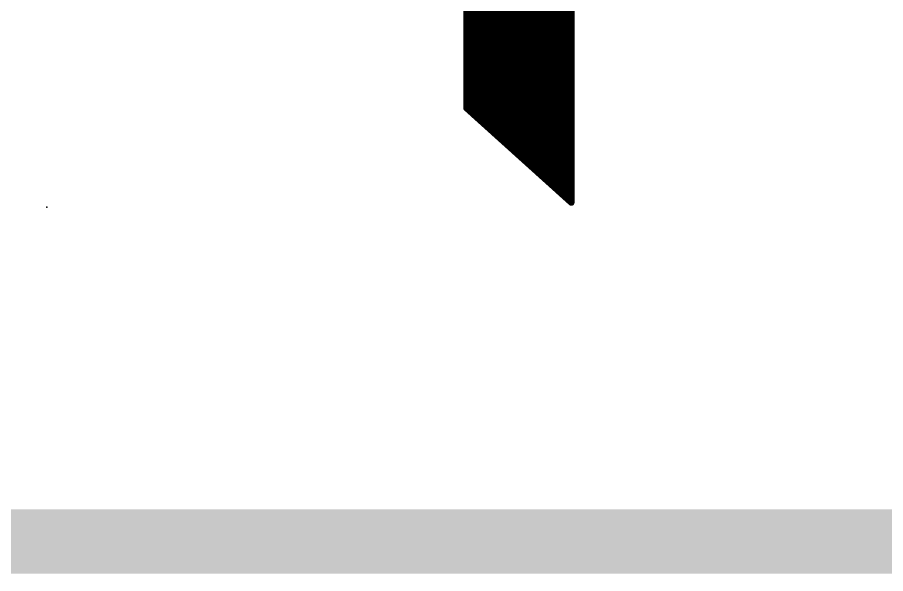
# Model space of a CAD drawing. Extents: x -25 to 82, y -26 to 60.
# Drawn here: x 5.217 to 8.645, y -0.127 to 2.07 of the extents above; entities that cross this region are included whole.
import ezdxf

# ---------------------------------------------------------------- set-up
doc = ezdxf.new("R2010")
doc.units = 0
for name, color, linetype in [('1', 12, 'CONTINUOUS'), ('16', 132, 'CONTINUOUS'), ('20', 53, 'CONTINUOUS'), ('21', 53, 'CONTINUOUS'), ('23', 53, 'CONTINUOUS'), ('51', 53, 'CONTINUOUS')]:
    doc.layers.add(name, color=color, linetype=linetype)

msp = doc.modelspace()

# ---------------------------------------------------------------- linework, layer by layer
at = {"layer": '1', "const_width": 0.254}
msp.add_lwpolyline([(0, 0), (53.34, 0)], dxfattribs=at)
at = {"layer": '16', "const_width": 0.254}
msp.add_lwpolyline([(0, 0), (53.34, 0)], dxfattribs=at)
at = {"layer": '20', "const_width": 0.2032}
msp.add_lwpolyline([(50.8, 0), (2.54, 0)], dxfattribs=at)
at = {"layer": '21', "const_width": 0.0254}
for points in [[(6.9901, 1.712), (6.9901, 3.7694)], [(7.4041, 2.7686), (7.4041, 1.3386)], [(6.9901, 2.0828), (7.4041, 2.0828)], [(6.9901, 2.0574), (7.4041, 2.0574)], [(6.9901, 2.032), (7.4041, 2.032)], [(6.9901, 2.0066), (7.4041, 2.0066)], [(6.9901, 1.9812), (7.4041, 1.9812)], [(6.9901, 1.9558), (7.4041, 1.9558)], [(6.9901, 1.9304), (7.4041, 1.9304)], [(6.9901, 1.905), (7.4041, 1.905)], [(6.9901, 1.8796), (7.4041, 1.8796)], [(6.9901, 1.8542), (7.4041, 1.8542)], [(6.9901, 1.8288), (7.4041, 1.8288)], [(6.9901, 1.8034), (7.4041, 1.8034)], [(6.9901, 1.778), (7.4041, 1.778)], [(6.9901, 1.7526), (7.4041, 1.7526)], [(6.9901, 1.7272), (7.4041, 1.7272)], [(7.4041, 1.3386), (6.9901, 1.712)], [(7.0014, 1.7018), (7.4041, 1.7018)], [(7.0296, 1.6764), (7.4041, 1.6764)], [(7.0577, 1.651), (7.4041, 1.651)], [(7.0859, 1.6256), (7.4041, 1.6256)], [(7.1141, 1.6002), (7.4041, 1.6002)], [(7.1422, 1.5748), (7.4041, 1.5748)], [(7.1704, 1.5494), (7.4041, 1.5494)], [(7.1985, 1.524), (7.4041, 1.524)], [(7.2267, 1.4986), (7.4041, 1.4986)], [(7.2549, 1.4732), (7.4041, 1.4732)], [(7.283, 1.4478), (7.4041, 1.4478)], [(7.3112, 1.4224), (7.4041, 1.4224)], [(7.3394, 1.397), (7.4041, 1.397)], [(7.3675, 1.3716), (7.4041, 1.3716)], [(7.3957, 1.3462), (7.4041, 1.3462)]]:
    msp.add_lwpolyline(points, dxfattribs=at)
at = {"layer": '21', "const_width": 0.0127}
for points in [[(6.9901, 2.0637, 1), (6.9901, 2.0511)], [(7.4041, 2.0511, 1), (7.4041, 2.0637)], [(6.9901, 2.0383, 1), (6.9901, 2.0257)], [(7.4041, 2.0257, 1), (7.4041, 2.0383)], [(6.9901, 1.9876, 1), (6.9901, 1.9748)], [(6.9901, 2.013, 1), (6.9901, 2.0003)], [(7.4041, 2.0003, 1), (7.4041, 2.013)], [(7.4041, 1.9748, 1), (7.4041, 1.9876)], [(6.9901, 1.9622, 1), (6.9901, 1.9494)], [(7.4041, 1.9494, 1), (7.4041, 1.9622)], [(6.9901, 1.9368, 1), (6.9901, 1.9241)], [(7.4041, 1.9241, 1), (7.4041, 1.9368)], [(6.9901, 1.9114, 1), (6.9901, 1.8986)], [(6.9901, 1.886, 1), (6.9901, 1.8733)], [(7.4041, 1.8986, 1), (7.4041, 1.9114)], [(7.4041, 1.8733, 1), (7.4041, 1.886)], [(6.9901, 1.8606, 1), (6.9901, 1.8478)], [(7.4041, 1.8478, 1), (7.4041, 1.8606)], [(6.9901, 1.8352, 1), (6.9901, 1.8224)], [(7.4041, 1.8224, 1), (7.4041, 1.8352)], [(6.9901, 1.7844, 1), (6.9901, 1.7716)], [(6.9901, 1.8098, 1), (6.9901, 1.7971)], [(7.4041, 1.7971, 1), (7.4041, 1.8098)], [(7.4041, 1.7716, 1), (7.4041, 1.7844)], [(6.9901, 1.759, 1), (6.9901, 1.7463)], [(7.4041, 1.7463, 1), (7.4041, 1.759)], [(6.9901, 1.7336, 1), (6.9901, 1.7208)], [(6.9837, 1.712, 1), (6.9965, 1.712)], [(6.9944, 1.7167, 1), (6.9858, 1.7073)], [(7.0014, 1.7082, 1), (7.0014, 1.6954)], [(7.4041, 1.7208, 1), (7.4041, 1.7336)], [(7.4041, 1.6954, 1), (7.4041, 1.7082)], [(7.0296, 1.6828, 1), (7.0296, 1.6701)], [(7.4041, 1.6701, 1), (7.4041, 1.6828)], [(7.0577, 1.6574, 1), (7.0577, 1.6446)], [(7.4041, 1.6446, 1), (7.4041, 1.6574)], [(7.0859, 1.632, 1), (7.0859, 1.6193)], [(7.1141, 1.6066, 1), (7.1141, 1.5938)], [(7.4041, 1.6193, 1), (7.4041, 1.632)], [(7.4041, 1.5938, 1), (7.4041, 1.6066)], [(7.1422, 1.5812, 1), (7.1422, 1.5684)], [(7.4041, 1.5684, 1), (7.4041, 1.5812)], [(7.1704, 1.5558, 1), (7.1704, 1.5431)], [(7.4041, 1.5431, 1), (7.4041, 1.5558)], [(7.1985, 1.5304, 1), (7.1985, 1.5176)], [(7.2267, 1.505, 1), (7.2267, 1.4923)], [(7.4041, 1.5176, 1), (7.4041, 1.5304)], [(7.4041, 1.4923, 1), (7.4041, 1.505)], [(7.2549, 1.4796, 1), (7.2549, 1.4668)], [(7.4041, 1.4668, 1), (7.4041, 1.4796)], [(7.283, 1.4542, 1), (7.283, 1.4414)], [(7.4041, 1.4414, 1), (7.4041, 1.4542)], [(7.3112, 1.4288, 1), (7.3112, 1.4161)], [(7.3394, 1.4034, 1), (7.3394, 1.3906)], [(7.4041, 1.4161, 1), (7.4041, 1.4288)], [(7.4041, 1.3906, 1), (7.4041, 1.4034)], [(7.3675, 1.378, 1), (7.3675, 1.3653)], [(7.4041, 1.3653, 1), (7.4041, 1.378)], [(7.3957, 1.3526, 1), (7.3957, 1.3398)], [(7.3978, 1.3386, 1), (7.4105, 1.3386)], [(7.3998, 1.3339, 1), (7.4084, 1.3433)], [(7.4041, 1.3398, 1), (7.4041, 1.3526)]]:
    msp.add_lwpolyline(points, format="xyb", dxfattribs=at)
at = {"layer": '23'}
msp.add_point((5.334, 1.3208), dxfattribs=at)
at = {"layer": '51', "const_width": 0.254}
msp.add_lwpolyline([(2.54, 0), (9.5, 0)], dxfattribs=at)

doc.saveas('drawing.dxf')
